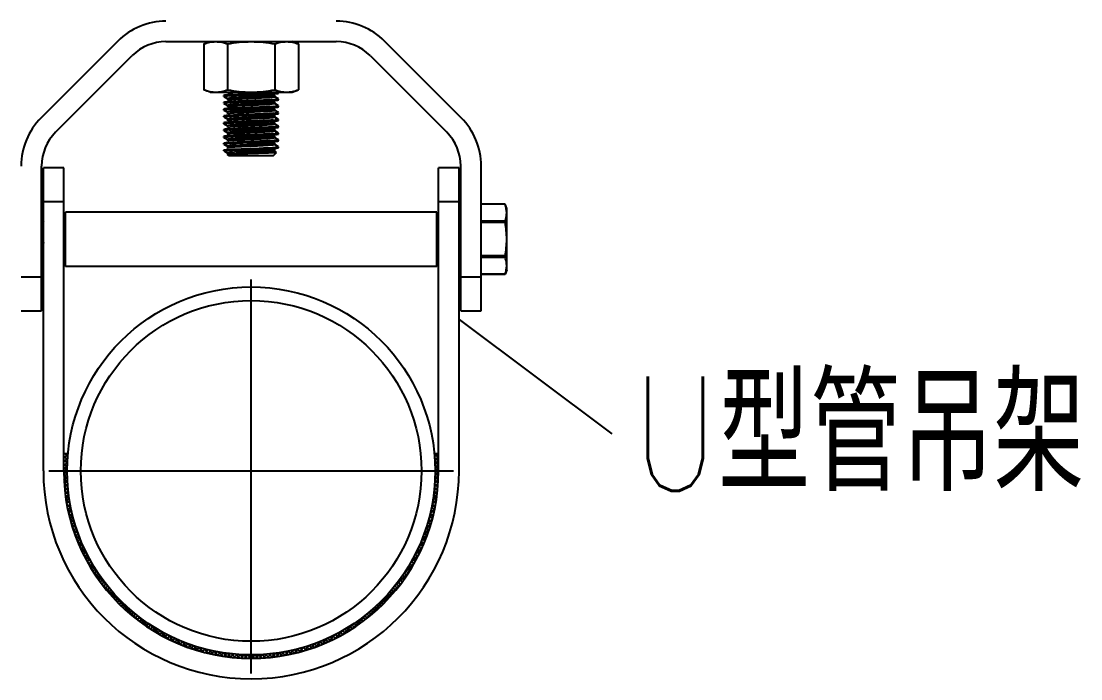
# Model space of a CAD drawing. Extents: x 27938 to 650306, y -92720 to 1524912.
# Drawn here: x 300005 to 303708, y 802949 to 805247 of the extents above; entities that cross this region are included whole.
import ezdxf

# ---------------------------------------------------------------- set-up
doc = ezdxf.new("R2010")
doc.units = 0
doc.header["$LTSCALE"] = 1000
doc.header["$MEASUREMENT"] = 0
doc.linetypes.add('CENTER', pattern=[50.8, 31.75, -6.35, 6.35, -6.35])
doc.layers.add('W_DIM', color=4, linetype='Continuous')
doc.styles.get("Standard").update_dxf_attribs({"font": 'gbenor.shx', "bigfont": 'gbcbig.shx'})
doc.styles.add('wwp100', font='txt.shx', dxfattribs={"width": 0.7, "height": 400, "bigfont": 'hztxt.shx'})
doc.dimstyles.get("Standard").update_dxf_attribs({"dimtxt": 0.18, "dimasz": 0.18, "dimexe": 0.18, "dimexo": 0.0625, "dimgap": 0.09, "dimtad": 0, "dimtih": 1, "dimtoh": 1, "dimdec": 4, "dimzin": 0, "dimdsep": 46, "dimtxsty": 'Standard', "dimcen": 0.09, "dimadec": 0, "dimazin": 0, "dimtfac": 1, "dimtdec": 4, "dimtofl": 0, "dimtmove": 0, "dimatfit": 3, "dimfxl": 1, "dimtolj": 1, "dimtzin": 0, "dimarcsym": 0})

msp = doc.modelspace()

# ---------------------------------------------------------------- hatches: boundary and pattern name
h = msp.add_hatch()
h.set_pattern_fill('ANSI37', color=256, scale=2.904, style=0)
h.set_pattern_definition([(45, (440408.433, 1068995.09), (-6.51966594, 6.51966594), []), (135, (440408.433, 1068995.09), (-6.51966594, -6.51966594), [])])
h.paths.add_polyline_path([(301463.6, 803734.5), (301449, 803734.5, -0.023186), (301451.7, 803675, -1), (300165.8, 803675, -0.023186), (300168.6, 803734.5), (300153.9, 803734.5), (300153.9, 803675, 1), (301463.6, 803675)])

# ---------------------------------------------------------------- linework, layer by layer
at = {"linetype": 'Continuous'}
for p, q in [((300342.7, 805176.9), (300074.8, 804909)), ((300511.1, 805175.2), (301106.4, 805175.2)), ((300643.8, 805167.2), (300665.9, 805175.2)), ((300643.8, 805167.2), (300643.8, 805007)), ((300726.3, 805167.2), (300726.3, 805007)), ((300891.3, 805167.2), (300891.3, 805007)), ((300973.8, 805167.2), (300951.7, 805175.2)), ((300973.8, 805167.2), (300973.8, 805007)), ((301542.7, 804909), (301274.8, 805176.9)), ((300125.4, 804858.5), (300393.2, 805126.4)), ((301224.3, 805126.4), (301492.2, 804858.5)), ((300665.9, 804999), (300643.8, 805007)), ((300665.9, 804999), (300951.7, 804999)), ((300726.4, 804999.9), (300726.4, 804994)), ((300903.8, 804995.2), (300904, 804995.5)), ((300904, 804995.5), (300904, 804998.5)), ((300904, 804995.5), (300904, 804998.5)), ((300951.7, 804999), (300973.8, 805007)), ((300713.7, 804986.8), (300713.5, 804986.6)), ((300713.5, 804983.6), (300713.5, 804986.6)), ((300713.5, 804983.6), (300713.5, 804986.6)), ((300713.7, 804963), (300713.5, 804962.7)), ((300713.5, 804959.8), (300713.5, 804962.7)), ((300713.5, 804959.8), (300713.5, 804962.7)), ((300713.7, 804983.3), (300726.7, 804975.8)), ((300713.7, 804959.5), (300726.7, 804952)), ((300726.4, 804976.1), (300726.4, 804970.2)), ((300889.7, 804957.6), (300889.1, 804957.4)), ((300903.8, 804974.9), (300890.9, 804982.4)), ((300903.8, 804951.1), (300890.9, 804958.6)), ((300891.1, 804982.1), (300891.1, 804988)), ((300891.1, 804958.3), (300891.1, 804964.2)), ((300903.8, 804971.4), (300904, 804971.7)), ((300904, 804971.7), (300904, 804974.6)), ((300904, 804971.7), (300904, 804974.6)), ((300713.7, 804939.2), (300713.5, 804938.9)), ((300713.5, 804936), (300713.5, 804938.9)), ((300713.5, 804936), (300713.5, 804938.9)), ((300713.7, 804935.7), (300726.7, 804928.2)), ((300726.4, 804952.3), (300726.4, 804946.4)), ((300726.4, 804928.5), (300726.4, 804922.6)), ((300890, 804933.8), (300889.1, 804933.6)), ((300903.8, 804927.3), (300890.9, 804934.8)), ((300891.1, 804934.5), (300891.1, 804940.4)), ((300903.8, 804947.6), (300904, 804947.9)), ((300903.8, 804923.8), (300904, 804924)), ((300904, 804947.9), (300904, 804950.8)), ((300904, 804947.9), (300904, 804950.8)), ((300904, 804924), (300904, 804927)), ((300904, 804924), (300904, 804927)), ((300713.7, 804915.4), (300713.5, 804915.1)), ((300713.5, 804912.1), (300713.5, 804915.1)), ((300713.5, 804912.1), (300713.5, 804915.1)), ((300713.7, 804891.6), (300713.5, 804891.3)), ((300713.5, 804888.3), (300713.5, 804891.3)), ((300713.5, 804888.3), (300713.5, 804891.3)), ((300713.7, 804911.9), (300726.7, 804904.4)), ((300713.7, 804888.1), (300726.7, 804880.6)), ((300726.4, 804904.7), (300726.4, 804898.7)), ((300903.8, 804903.5), (300890.9, 804911)), ((300903.8, 804879.7), (300890.9, 804887.1)), ((300891.1, 804910.6), (300891.1, 804916.6)), ((300891.1, 804886.8), (300891.1, 804892.8)), ((300903.8, 804900), (300904, 804900.2)), ((300904, 804900.2), (300904, 804903.2)), ((300904, 804900.2), (300904, 804903.2)), ((300713.7, 804867.7), (300713.5, 804867.5)), ((300713.5, 804864.5), (300713.5, 804867.5)), ((300713.5, 804864.5), (300713.5, 804867.5)), ((300713.7, 804864.3), (300726.7, 804856.8)), ((300726.4, 804880.9), (300726.4, 804874.9)), ((300726.4, 804857.1), (300726.4, 804851.1)), ((300903.8, 804855.8), (300890.9, 804863.3)), ((300891.1, 804863), (300891.1, 804869)), ((300903.8, 804876.2), (300904, 804876.4)), ((300903.8, 804852.3), (300904, 804852.6)), ((300904, 804876.4), (300904, 804879.4)), ((300904, 804876.4), (300904, 804879.4)), ((300904, 804852.6), (300904, 804855.6)), ((300904, 804852.6), (300904, 804855.6)), ((300713.7, 804843.9), (300713.5, 804843.7)), ((300713.5, 804840.7), (300713.5, 804843.7)), ((300713.5, 804840.7), (300713.5, 804843.7)), ((300713.7, 804820.1), (300713.5, 804819.9)), ((300713.5, 804816.9), (300713.5, 804819.9)), ((300713.5, 804816.9), (300713.5, 804819.9)), ((300713.7, 804840.4), (300726.7, 804833)), ((300713.7, 804816.6), (300726.7, 804809.1)), ((300726.4, 804833.3), (300726.4, 804827.3)), ((300726.4, 804809.4), (300726.4, 804803.5)), ((300903.8, 804832), (300890.9, 804839.5)), ((300903.8, 804808.2), (300890.9, 804815.7)), ((300891.1, 804839.2), (300891.1, 804845.2)), ((300891.1, 804815.4), (300891.1, 804821.4)), ((300903.8, 804828.5), (300904, 804828.8)), ((300904, 804828.8), (300904, 804831.8)), ((300904, 804828.8), (300904, 804831.8)), ((300713.5, 804796.1), (300713.6, 804796.2)), ((300713.5, 804794), (300713.5, 804796.1)), ((300713.5, 804794), (300716.2, 804794)), ((300713.6, 804796.2), (300713.7, 804796.3)), ((300715.6, 804791.9), (300716.5, 804791.2)), ((300716.5, 804791.2), (300726.7, 804785.3)), ((300726.4, 804785.6), (300726.4, 804781.1)), ((300732, 804781.1), (300726.4, 804781.1)), ((300731.4, 804776.1), (300726.4, 804781.1)), ((300886.2, 804776.1), (300731.4, 804776.1)), ((300886.2, 804776.1), (300897.8, 804787.7)), ((300890.9, 804797.2), (300892, 804797.9)), ((300897.7, 804787.9), (300890.9, 804791.9)), ((300891.1, 804791.6), (300891.1, 804797.5)), ((300903.8, 804804.7), (300904, 804805)), ((300903.9, 804807.7), (300903.9, 804807.8)), ((300904, 804805), (300904, 804808)), ((300904, 804805), (300904, 804808)), ((300076.5, 804234.6), (300076.5, 804740.6)), ((300153.9, 804734.7), (300082.5, 804734.7)), ((300082.5, 803675), (300082.5, 804734.7)), ((300153.9, 803675), (300153.9, 804734.7)), ((301535.1, 804734.7), (301463.6, 804734.7)), ((301463.6, 803675), (301463.6, 804734.7)), ((301535.1, 803675), (301535.1, 804734.7)), ((301541, 804234.6), (301541, 804740.6)), ((301612.5, 804234.6), (301612.5, 804740.6)), ((300153.9, 804615.6), (300082.5, 804615.6)), ((301535.1, 804615.6), (301463.6, 804615.6)), ((301696.1, 804607.5), (301612.5, 804607.5)), ((301696.3, 804606.7), (301612.5, 804606.7)), ((301696.1, 804607.5), (301696.3, 804606.7)), ((301701.8, 804591.8), (301696.3, 804606.7)), ((301701.8, 804377.5), (301701.8, 804591.8)), ((300153.9, 804556.1), (300159.9, 804556.1)), ((300153.9, 804556.1), (300159.9, 804556.1)), ((301457.7, 804579.3), (300159.9, 804579.3)), ((300159.9, 804390), (300159.9, 804579.3)), ((301457.7, 804390), (301457.7, 804579.3)), ((301457.7, 804556.1), (301463.6, 804556.1)), ((301457.7, 804556.1), (301463.6, 804556.1)), ((301535.1, 804556.1), (301541, 804556.1)), ((301535.1, 804556.1), (301541, 804556.1)), ((300076.9, 804544.5), (300076.5, 804545.1)), ((300081.7, 804544.8), (300076.5, 804544.8)), ((300082.5, 804546.4), (300081.6, 804544.8)), ((301696.3, 804548.2), (301612.5, 804548.2)), ((301696.3, 804543.1), (301612.5, 804543.1)), ((300076.5, 804415.2), (300077.6, 804413.4)), ((300077.6, 804413.4), (300077.8, 804413.2)), ((300077.8, 804413.2), (300080.4, 804413.2)), ((300077.8, 804413.2), (300080.4, 804413.2)), ((300080.7, 804413.4), (300080.4, 804413.2)), ((300080.7, 804413.4), (300082.5, 804416.5)), ((300153.9, 804418.3), (300154.8, 804418.3)), ((300154.5, 804418.5), (300154.6, 804418.3)), ((300154.6, 804418.3), (300157.5, 804413.3)), ((300157.5, 804413.3), (300157.6, 804413.2)), ((300157.6, 804413.2), (300159.9, 804413.2)), ((300157.6, 804413.2), (300159.9, 804413.2)), ((301457.7, 804413.2), (301463.6, 804413.2)), ((301457.7, 804413.2), (301463.6, 804413.2)), ((301535.1, 804413.2), (301541, 804413.2)), ((301535.1, 804413.2), (301541, 804413.2)), ((301696.3, 804426.2), (301612.5, 804426.2)), ((301696.3, 804421.1), (301612.5, 804421.1)), ((301457.7, 804390), (300159.9, 804390)), ((301701.8, 804377.5), (301696.3, 804362.6)), ((300005.1, 804353.7), (300076.5, 804353.7)), ((301541, 804353.7), (301612.5, 804353.7)), ((301696.3, 804362.6), (301612.5, 804362.6)), ((301696.1, 804361.8), (301612.5, 804361.8)), ((301696.3, 804362.6), (301696.1, 804361.8)), ((300005.1, 804234.6), (300076.5, 804234.6)), ((301541, 804234.6), (301612.5, 804234.6)), ((300170.1, 803734.5), (300153.9, 803734.5)), ((301463.6, 803734.5), (301447.5, 803734.5))]:
    msp.add_line(p, q, dxfattribs=at)
at = {"color": 0, "linetype": 'CENTER'}
for p, q in [((300808.8, 802967.8), (300808.8, 804344.5)), ((300101.5, 803675), (301516, 803675))]:
    msp.add_line(p, q, dxfattribs=at)
at = {"linetype": 'Continuous'}
for radius in [642.9, 595.3]:
    msp.add_circle((300808.8, 803675), radius, dxfattribs=at)
for centre, radius, start, end in [((300511.1, 805008.5), 238.1, 90, 135), ((301106.4, 805008.5), 238.1, 45, 90), ((300511.1, 805008.5), 166.7, 90, 135), ((301106.4, 805008.5), 166.7, 45, 90), ((300858.6, 805405.1), 409.9, 273.83, 274.8033), ((300759.2, 804573.1), 413.8, 93.801, 94.806), ((300759.6, 804544.6), 418.5, 93.7705, 94.8059), ((300858.6, 805381.5), 410.1, 273.8287, 274.8033), ((300885.1, 805000.5), 19.7, 281.4638, 282.555), ((300758.7, 804532), 407.3, 93.848, 94.803), ((300858.7, 805357.2), 409.6, 273.8318, 274.8033), ((300858.9, 805330.7), 406.9, 273.8501, 274.8032), ((300243.2, 804740.6), 238.1, 135, 180), ((300758.8, 804506.9), 408.5, 93.8383, 94.8045), ((300758.9, 804481.2), 410.4, 93.8243, 94.8054), ((300858.7, 805308.9), 409, 273.8361, 274.8034), ((301374.3, 804740.6), 238.1, 0, 45), ((300243.2, 804740.6), 166.7, 135, 180), ((300759.2, 804454.1), 413.7, 93.8019, 94.806), ((300858.7, 805286), 409.9, 273.8301, 274.8033), ((300858.6, 805262.4), 410.1, 273.8286, 274.8033), ((301374.3, 804740.6), 166.7, 0, 45), ((300758.7, 804412.9), 407.3, 93.8481, 94.803), ((300749, 804511.6), 287.3, 94.5029, 95.1286), ((300755, 804433.9), 362.3, 94.4288, 94.5479), ((300874.6, 804876), 86.5, 277.0601, 277.7461), ((300879.9, 804944.8), 158.4, 274.1459, 274.589), ((300808.8, 803675), 726.3, 180, 0), ((300808.8, 803675), 654.9, 180, 0)]:
    msp.add_arc(centre, radius, start, end, dxfattribs=at)
for points, knots in [([(300643.8, 805167.2), (300650.5, 805169.6), (300664, 805173.7), (300678.1, 805175.2), (300685, 805175.2)], [0, 0, 0, 0, 0.506411, 1, 1, 1, 1]), ([(300685, 805175.2), (300692, 805175.2), (300706.1, 805173.7), (300719.6, 805169.6), (300726.3, 805167.2)], [0, 0, 0, 0, 0.493589, 1, 1, 1, 1]), ([(300726.3, 805167.2), (300739.9, 805169.6), (300767.3, 805173.7), (300794.9, 805175.2), (300808.8, 805175.2)], [0, 0, 0, 0, 0.500036, 1, 1, 1, 1]), ([(300808.8, 805175.2), (300822.6, 805175.2), (300850.3, 805173.7), (300877.7, 805169.6), (300891.3, 805167.2)], [0, 0, 0, 0, 0.499964, 1, 1, 1, 1]), ([(300891.3, 805167.2), (300898, 805169.6), (300911.5, 805173.7), (300925.6, 805175.2), (300932.5, 805175.2)], [0, 0, 0, 0, 0.506411, 1, 1, 1, 1]), ([(300932.5, 805175.2), (300939.5, 805175.2), (300953.5, 805173.7), (300967.1, 805169.6), (300973.8, 805167.2)], [0, 0, 0, 0, 0.493589, 1, 1, 1, 1]), ([(300643.8, 805007), (300650.5, 805004.6), (300664, 805000.5), (300678.1, 804999), (300685, 804999)], [0, 0, 0, 0, 0.506411, 1, 1, 1, 1]), ([(300685, 804999), (300692, 804999), (300706.1, 805000.5), (300719.6, 805004.6), (300726.3, 805007)], [0, 0, 0, 0, 0.493589, 1, 1, 1, 1]), ([(300726.3, 805007), (300739.9, 805004.6), (300767.3, 805000.5), (300794.9, 804999), (300808.8, 804999)], [0, 0, 0, 0, 0.500036, 1, 1, 1, 1]), ([(300735.7, 804995.8), (300734.5, 804995.7), (300731.5, 804995.3), (300728.3, 804995.2), (300726.7, 804994.3)], [0, 0, 0, 0, 0.376069, 1, 1, 1, 1]), ([(300886, 804996.1), (300874.8, 804995.3), (300823.3, 804992.8), (300771.7, 804991.7), (300731.6, 804988.9)], [0, 0, 0, 0, 0.219163, 1, 1, 1, 1]), ([(300788.3, 804999), (300782.9, 804998.7), (300765.4, 804997.9), (300747.8, 804997), (300735.7, 804995.8)], [0, 0, 0, 0, 0.307606, 1, 1, 1, 1]), ([(300808.8, 804999), (300822.6, 804999), (300850.3, 805000.5), (300877.7, 805004.6), (300891.3, 805007)], [0, 0, 0, 0, 0.499964, 1, 1, 1, 1]), ([(300886, 804993.1), (300890.1, 804993.4), (300895.9, 804994.2), (300902.2, 804994.3), (300903.8, 804995.2)], [0, 0, 0, 0, 0.69032, 1, 1, 1, 1]), ([(300891.3, 805007), (300898, 805004.6), (300911.5, 805000.5), (300925.6, 804999), (300932.5, 804999)], [0, 0, 0, 0, 0.506411, 1, 1, 1, 1]), ([(300904, 804998.5), (300904, 804998), (300901.7, 804997.7), (300900.6, 804997.4), (300899.4, 804997.3)], [0, 0, 0, 0, 0.271498, 1, 1, 1, 1]), ([(300932.5, 804999), (300939.5, 804999), (300953.5, 805000.5), (300967.1, 805004.6), (300973.8, 805007)], [0, 0, 0, 0, 0.493589, 1, 1, 1, 1]), ([(300713.5, 804983.6), (300713.5, 804984), (300715.8, 804984.3), (300717, 804984.6), (300718.1, 804984.8)], [0, 0, 0, 0, 0.271489, 1, 1, 1, 1]), ([(300713.5, 804959.8), (300713.5, 804960.2), (300715.8, 804960.5), (300717, 804960.8), (300718.2, 804961)], [0, 0, 0, 0, 0.271295, 1, 1, 1, 1]), ([(300731.6, 804988.9), (300727.5, 804988.6), (300721.7, 804987.8), (300715.4, 804987.7), (300713.8, 804986.8)], [0, 0, 0, 0, 0.690397, 1, 1, 1, 1]), ([(300731.8, 804965.1), (300727.6, 804964.8), (300721.8, 804964), (300715.4, 804963.9), (300713.8, 804963)], [0, 0, 0, 0, 0.690611, 1, 1, 1, 1]), ([(300728.4, 804977), (300727.9, 804976.9), (300727.3, 804976.7), (300726.4, 804976.4), (300726.4, 804976.1)], [0, 0, 0, 0, 0.704879, 1, 1, 1, 1]), ([(300727.3, 804970.8), (300727.2, 804970.7), (300727, 804970.6), (300726.8, 804970.5), (300726.7, 804970.5)], [0, 0, 0, 0, 0.566217, 1, 1, 1, 1]), ([(300889, 804981.2), (300879.1, 804979.2), (300851, 804978.6), (300814.1, 804976.3), (300779.1, 804974.7), (300756, 804973.6), (300739.2, 804972.2), (300730.2, 804971.6), (300727.3, 804970.8)], [0, 0, 0, 0, 0.187457, 0.515971, 0.686936, 0.835422, 0.943971, 1, 1, 1, 1]), ([(300889.1, 804957.4), (300879.3, 804955.4), (300851.6, 804954.8), (300806.9, 804952), (300766.1, 804950.6), (300739.9, 804948.5), (300730.7, 804947.8), (300727.6, 804947)], [0, 0, 0, 0, 0.184913, 0.510935, 0.830756, 0.941119, 1, 1, 1, 1]), ([(300889.4, 804987.3), (300880.1, 804985.2), (300843.9, 804984.4), (300796.7, 804981.7), (300752.6, 804979.1), (300734.6, 804978.3), (300728.4, 804977)], [0, 0, 0, 0, 0.177393, 0.66769, 0.881926, 1, 1, 1, 1]), ([(300889.7, 804963.5), (300880.6, 804961.3), (300853.8, 804961), (300810, 804958.3), (300765.6, 804955.8), (300738.1, 804955.2), (300728.4, 804953.2)], [0, 0, 0, 0, 0.173043, 0.493074, 0.817013, 1, 1, 1, 1]), ([(300731.8, 804986), (300743.1, 804986.7), (300794.5, 804989.2), (300846, 804990.4), (300886, 804993.1)], [0, 0, 0, 0, 0.219847, 1, 1, 1, 1]), ([(300886, 804972.3), (300874.8, 804971.5), (300823.4, 804969), (300771.9, 804967.8), (300731.8, 804965.1)], [0, 0, 0, 0, 0.218984, 1, 1, 1, 1]), ([(300732.1, 804962.2), (300743.4, 804962.9), (300794.7, 804965.4), (300846.1, 804966.6), (300886, 804969.3)], [0, 0, 0, 0, 0.220532, 1, 1, 1, 1]), ([(300886, 804969.3), (300890.2, 804969.6), (300895.9, 804970.4), (300902.2, 804970.5), (300903.8, 804971.4)], [0, 0, 0, 0, 0.690291, 1, 1, 1, 1]), ([(300890.9, 804987.7), (300890.7, 804987.6), (300890.2, 804987.5), (300889.7, 804987.3), (300889.4, 804987.3)], [0, 0, 0, 0, 0.399724, 1, 1, 1, 1]), ([(300891.1, 804982.1), (300891.1, 804981.9), (300890.4, 804981.5), (300889.8, 804981.4), (300889.4, 804981.3)], [0, 0, 0, 0, 0.300214, 1, 1, 1, 1]), ([(300890.9, 804963.9), (300890.7, 804963.8), (300890.3, 804963.7), (300889.9, 804963.6), (300889.7, 804963.5)], [0, 0, 0, 0, 0.410179, 1, 1, 1, 1]), ([(300891.1, 804958.3), (300891.1, 804958.1), (300890.5, 804957.8), (300890.1, 804957.7), (300889.7, 804957.6)], [0, 0, 0, 0, 0.308051, 1, 1, 1, 1]), ([(300904, 804974.6), (300904, 804974.2), (300901.7, 804973.9), (300900.6, 804973.6), (300899.4, 804973.5)], [0, 0, 0, 0, 0.271487, 1, 1, 1, 1]), ([(300713.5, 804936), (300713.5, 804936.4), (300715.8, 804936.7), (300716.9, 804937), (300718.1, 804937.1)], [0, 0, 0, 0, 0.271606, 1, 1, 1, 1]), ([(300732.1, 804941.3), (300727.8, 804941), (300721.9, 804940.2), (300715.4, 804940.1), (300713.8, 804939.2)], [0, 0, 0, 0, 0.690892, 1, 1, 1, 1]), ([(300728.4, 804953.2), (300727.9, 804953.1), (300727.3, 804952.9), (300726.4, 804952.5), (300726.4, 804952.3)], [0, 0, 0, 0, 0.705077, 1, 1, 1, 1]), ([(300728.5, 804929.4), (300728, 804929.3), (300727.3, 804929.1), (300726.4, 804928.7), (300726.4, 804928.5)], [0, 0, 0, 0, 0.70574, 1, 1, 1, 1]), ([(300727.6, 804947), (300727.4, 804947), (300727.1, 804946.9), (300726.8, 804946.7), (300726.7, 804946.7)], [0, 0, 0, 0, 0.579663, 1, 1, 1, 1]), ([(300727.9, 804923.3), (300727.7, 804923.2), (300727.2, 804923.1), (300726.8, 804922.9), (300726.7, 804922.9)], [0, 0, 0, 0, 0.591406, 1, 1, 1, 1]), ([(300889.1, 804933.6), (300879.5, 804931.6), (300852, 804931), (300807.7, 804928.5), (300763.9, 804925.8), (300737, 804925.5), (300727.9, 804923.3)], [0, 0, 0, 0, 0.182676, 0.506256, 0.826306, 1, 1, 1, 1]), ([(300890, 804939.8), (300886.9, 804938.9), (300877.8, 804938.3), (300851.6, 804936.2), (300810.7, 804934.8), (300766.1, 804932), (300738.3, 804931.4), (300728.5, 804929.4)], [0, 0, 0, 0, 0.058467, 0.168569, 0.488344, 0.81473, 1, 1, 1, 1]), ([(300731.4, 804938.3), (300742.7, 804939.1), (300794.3, 804941.6), (300845.9, 804942.8), (300886.2, 804945.5)], [0, 0, 0, 0, 0.219027, 1, 1, 1, 1]), ([(300886.2, 804924.7), (300874.9, 804923.9), (300823.3, 804921.4), (300771.6, 804920.2), (300731.4, 804917.5)], [0, 0, 0, 0, 0.218951, 1, 1, 1, 1]), ([(300731.4, 804914.5), (300742.7, 804915.3), (300794.3, 804917.8), (300845.9, 804918.9), (300886.1, 804921.7)], [0, 0, 0, 0, 0.219111, 1, 1, 1, 1]), ([(300886, 804948.5), (300874.8, 804947.7), (300823.5, 804945.2), (300772.1, 804944), (300732.1, 804941.3)], [0, 0, 0, 0, 0.218636, 1, 1, 1, 1]), ([(300886.1, 804921.7), (300890.2, 804922), (300895.9, 804922.8), (300902.2, 804922.9), (300903.8, 804923.8)], [0, 0, 0, 0, 0.690251, 1, 1, 1, 1]), ([(300886.2, 804945.5), (300890.3, 804945.8), (300896, 804946.6), (300902.2, 804946.7), (300903.8, 804947.6)], [0, 0, 0, 0, 0.69012, 1, 1, 1, 1]), ([(300890.9, 804940.1), (300890.8, 804940), (300890.5, 804939.9), (300890.2, 804939.8), (300890, 804939.8)], [0, 0, 0, 0, 0.42214, 1, 1, 1, 1]), ([(300891.1, 804934.5), (300891.1, 804934.3), (300890.7, 804934), (300890.3, 804933.9), (300890, 804933.8)], [0, 0, 0, 0, 0.317825, 1, 1, 1, 1]), ([(300904, 804950.8), (300904, 804950.4), (300901.7, 804950.1), (300900.6, 804949.8), (300899.4, 804949.7)], [0, 0, 0, 0, 0.271512, 1, 1, 1, 1]), ([(300904, 804927), (300904, 804926.6), (300901.8, 804926.3), (300900.6, 804926), (300899.5, 804925.8)], [0, 0, 0, 0, 0.271635, 1, 1, 1, 1]), ([(300713.5, 804912.1), (300713.5, 804912.6), (300715.8, 804912.9), (300716.9, 804913.2), (300718.1, 804913.3)], [0, 0, 0, 0, 0.271632, 1, 1, 1, 1]), ([(300713.5, 804888.3), (300713.5, 804888.8), (300715.8, 804889), (300716.9, 804889.4), (300718.1, 804889.5)], [0, 0, 0, 0, 0.271604, 1, 1, 1, 1]), ([(300731.4, 804917.5), (300727.3, 804917.2), (300721.6, 804916.4), (300715.3, 804916.3), (300713.8, 804915.4)], [0, 0, 0, 0, 0.690153, 1, 1, 1, 1]), ([(300731.4, 804893.7), (300727.4, 804893.4), (300721.6, 804892.6), (300715.3, 804892.5), (300713.8, 804891.6)], [0, 0, 0, 0, 0.690253, 1, 1, 1, 1]), ([(300728.6, 804905.6), (300728, 804905.5), (300727.4, 804905.3), (300726.4, 804904.9), (300726.4, 804904.7)], [0, 0, 0, 0, 0.706684, 1, 1, 1, 1]), ([(300728.2, 804899.5), (300727.9, 804899.5), (300727.4, 804899.3), (300726.9, 804899.2), (300726.7, 804899)], [0, 0, 0, 0, 0.601132, 1, 1, 1, 1]), ([(300882, 804885), (300870.3, 804883.9), (300842, 804882.4), (300798.6, 804880.6), (300759.2, 804878), (300735.8, 804877.5), (300728, 804875.7)], [0, 0, 0, 0, 0.229681, 0.549925, 0.842622, 1, 1, 1, 1]), ([(300881.2, 804908.8), (300869.5, 804907.6), (300841.4, 804906.2), (300798.4, 804904.4), (300759.3, 804901.9), (300736.2, 804901.3), (300728.2, 804899.5)], [0, 0, 0, 0, 0.231611, 0.549958, 0.840821, 1, 1, 1, 1]), ([(300881.2, 804914.7), (300869.6, 804913.6), (300841.8, 804912.2), (300799.1, 804910.3), (300760, 804908), (300736.7, 804907.2), (300728.6, 804905.6)], [0, 0, 0, 0, 0.229817, 0.546056, 0.837001, 1, 1, 1, 1]), ([(300882, 804891), (300870.5, 804889.8), (300842.8, 804888.4), (300800, 804886.6), (300760.5, 804884.2), (300737, 804883.4), (300728.7, 804881.8)], [0, 0, 0, 0, 0.226067, 0.541995, 0.83483, 1, 1, 1, 1]), ([(300886.1, 804900.8), (300874.8, 804900.1), (300823.3, 804897.6), (300771.6, 804896.4), (300731.4, 804893.7)], [0, 0, 0, 0, 0.219164, 1, 1, 1, 1]), ([(300731.6, 804890.7), (300742.9, 804891.5), (300794.3, 804893.9), (300845.9, 804895.1), (300886, 804897.9)], [0, 0, 0, 0, 0.21936, 1, 1, 1, 1]), ([(300890.2, 804916), (300889.8, 804915.9), (300886.8, 804915.3), (300883.8, 804915), (300881.2, 804914.7)], [0, 0, 0, 0, 0.153672, 1, 1, 1, 1]), ([(300891.1, 804910.6), (300891.1, 804909.8), (300886, 804909.8), (300883.7, 804909), (300881.2, 804908.8)], [0, 0, 0, 0, 0.264855, 1, 1, 1, 1]), ([(300890.9, 804892.5), (300890.6, 804892.3), (300887.6, 804891.5), (300884.6, 804891.3), (300882, 804891)], [0, 0, 0, 0, 0.123476, 1, 1, 1, 1]), ([(300891.1, 804886.8), (300891.1, 804886), (300886.4, 804886), (300884.3, 804885.3), (300882, 804885)], [0, 0, 0, 0, 0.265469, 1, 1, 1, 1]), ([(300886, 804897.9), (300890.1, 804898.1), (300895.9, 804898.9), (300902.2, 804899.1), (300903.8, 804900)], [0, 0, 0, 0, 0.690307, 1, 1, 1, 1]), ([(300890.9, 804916.3), (300890.8, 804916.3), (300890.6, 804916.2), (300890.4, 804916.1), (300890.2, 804916)], [0, 0, 0, 0, 0.435885, 1, 1, 1, 1]), ([(300904, 804903.2), (300904, 804902.8), (300901.7, 804902.5), (300900.6, 804902.2), (300899.4, 804902)], [0, 0, 0, 0, 0.271547, 1, 1, 1, 1]), ([(300713.5, 804864.5), (300713.5, 804864.9), (300715.8, 804865.2), (300717, 804865.5), (300718.1, 804865.7)], [0, 0, 0, 0, 0.271494, 1, 1, 1, 1]), ([(300731.6, 804869.9), (300727.4, 804869.6), (300721.7, 804868.8), (300715.4, 804868.7), (300713.8, 804867.7)], [0, 0, 0, 0, 0.690391, 1, 1, 1, 1]), ([(300731.8, 804846.1), (300727.6, 804845.8), (300721.8, 804845), (300715.4, 804844.9), (300713.8, 804843.9)], [0, 0, 0, 0, 0.690603, 1, 1, 1, 1]), ([(300728.7, 804881.8), (300728.1, 804881.7), (300727.4, 804881.5), (300726.4, 804881.1), (300726.4, 804880.9)], [0, 0, 0, 0, 0.707858, 1, 1, 1, 1]), ([(300729, 804858), (300728.3, 804857.9), (300727.6, 804857.7), (300726.4, 804857.3), (300726.4, 804857.1)], [0, 0, 0, 0, 0.711971, 1, 1, 1, 1]), ([(300728, 804875.7), (300727.7, 804875.6), (300727.3, 804875.5), (300726.8, 804875.3), (300726.7, 804875.2)], [0, 0, 0, 0, 0.593362, 1, 1, 1, 1]), ([(300727.8, 804851.8), (300727.6, 804851.8), (300727.2, 804851.6), (300726.8, 804851.5), (300726.7, 804851.4)], [0, 0, 0, 0, 0.586259, 1, 1, 1, 1]), ([(300882.8, 804861.3), (300871, 804860.1), (300842.6, 804858.6), (300798.9, 804856.8), (300759.2, 804854.1), (300735.6, 804853.8), (300727.8, 804851.8)], [0, 0, 0, 0, 0.227469, 0.549388, 0.843981, 1, 1, 1, 1]), ([(300728.8, 804842.9), (300740.3, 804843.7), (300793.7, 804846.3), (300847.1, 804847.4), (300888.9, 804850.4)], [0, 0, 0, 0, 0.215734, 1, 1, 1, 1]), ([(300882.8, 804867.3), (300871.5, 804866.1), (300844, 804864.7), (300801.4, 804862.8), (300761.5, 804860.5), (300737.6, 804859.6), (300729, 804858)], [0, 0, 0, 0, 0.221233, 0.535572, 0.830345, 1, 1, 1, 1]), ([(300886, 804877), (300874.8, 804876.3), (300823.3, 804873.8), (300771.7, 804872.6), (300731.6, 804869.9)], [0, 0, 0, 0, 0.219166, 1, 1, 1, 1]), ([(300731.8, 804866.9), (300743.1, 804867.7), (300794.5, 804870.1), (300846, 804871.3), (300886, 804874.1)], [0, 0, 0, 0, 0.219828, 1, 1, 1, 1]), ([(300886, 804853.2), (300874.8, 804852.4), (300823.4, 804850), (300771.9, 804848.8), (300731.8, 804846.1)], [0, 0, 0, 0, 0.218993, 1, 1, 1, 1]), ([(300890.9, 804868.7), (300890.6, 804868.5), (300887.9, 804867.7), (300885.1, 804867.5), (300882.8, 804867.3)], [0, 0, 0, 0, 0.125687, 1, 1, 1, 1]), ([(300891.1, 804863), (300891.1, 804862.3), (300886.8, 804862.1), (300884.8, 804861.5), (300882.8, 804861.3)], [0, 0, 0, 0, 0.266222, 1, 1, 1, 1]), ([(300886, 804874.1), (300890.1, 804874.3), (300895.9, 804875.1), (300902.2, 804875.2), (300903.8, 804876.2)], [0, 0, 0, 0, 0.69032, 1, 1, 1, 1]), ([(300888.9, 804850.4), (300890.1, 804850.5), (300893.8, 804850.8), (300897.6, 804851.2), (300900.2, 804851.5)], [0, 0, 0, 0, 0.307513, 1, 1, 1, 1]), ([(300904, 804879.4), (300904, 804879), (300901.7, 804878.7), (300900.6, 804878.4), (300899.4, 804878.2)], [0, 0, 0, 0, 0.271499, 1, 1, 1, 1]), ([(300904, 804855.6), (300904, 804855.1), (300901.7, 804854.9), (300900.6, 804854.5), (300899.4, 804854.4)], [0, 0, 0, 0, 0.271487, 1, 1, 1, 1]), ([(300900.2, 804851.5), (300901, 804851.6), (300902.2, 804851.8), (300903.4, 804852.1), (300903.8, 804852.3)], [0, 0, 0, 0, 0.642962, 1, 1, 1, 1]), ([(300713.5, 804840.7), (300713.5, 804841.1), (300715.4, 804841.4), (300716.5, 804841.7), (300717.4, 804841.8)], [0, 0, 0, 0, 0.27423, 1, 1, 1, 1]), ([(300713.5, 804816.9), (300713.5, 804817.3), (300715.8, 804817.6), (300716.9, 804817.9), (300718.1, 804818.1)], [0, 0, 0, 0, 0.271605, 1, 1, 1, 1]), ([(300717.4, 804821), (300716.6, 804820.8), (300715.4, 804820.6), (300714.1, 804820.3), (300713.8, 804820.1)], [0, 0, 0, 0, 0.643685, 1, 1, 1, 1]), ([(300717.4, 804841.8), (300718.2, 804841.9), (300721.9, 804842.4), (300725.7, 804842.7), (300728.8, 804842.9)], [0, 0, 0, 0, 0.191512, 1, 1, 1, 1]), ([(300728.8, 804822), (300727.7, 804822), (300723.9, 804821.7), (300720.1, 804821.3), (300717.4, 804821)], [0, 0, 0, 0, 0.307291, 1, 1, 1, 1]), ([(300730.8, 804834.5), (300730.2, 804834.4), (300728.9, 804834.1), (300726.4, 804834.1), (300726.4, 804833.3)], [0, 0, 0, 0, 0.422, 1, 1, 1, 1]), ([(300728.7, 804810.3), (300728.1, 804810.2), (300727.5, 804810.1), (300726.4, 804809.7), (300726.4, 804809.4)], [0, 0, 0, 0, 0.709393, 1, 1, 1, 1]), ([(300727.5, 804827.9), (300727.4, 804827.9), (300727.1, 804827.8), (300726.8, 804827.7), (300726.7, 804827.6)], [0, 0, 0, 0, 0.574954, 1, 1, 1, 1]), ([(300885.1, 804813.9), (300873.7, 804812.5), (300844.9, 804811.2), (300800.4, 804809), (300761.9, 804807.5), (300738.1, 804805.5), (300730, 804804.9), (300727.3, 804804.1)], [0, 0, 0, 0, 0.21834, 0.545094, 0.846653, 0.94757, 1, 1, 1, 1]), ([(300883.7, 804837.6), (300872.1, 804836.3), (300843.5, 804834.9), (300799.3, 804833.1), (300759.2, 804830.2), (300735.3, 804830.1), (300727.5, 804827.9)], [0, 0, 0, 0, 0.224291, 0.54869, 0.846043, 1, 1, 1, 1]), ([(300887.2, 804820.2), (300876.9, 804818.6), (300849.6, 804817.5), (300806.1, 804815.3), (300763.7, 804812.9), (300737.9, 804812.1), (300728.7, 804810.3)], [0, 0, 0, 0, 0.196785, 0.514107, 0.823563, 1, 1, 1, 1]), ([(300888.9, 804829.6), (300877.5, 804828.8), (300824.1, 804826.2), (300770.7, 804825.1), (300728.8, 804822)], [0, 0, 0, 0, 0.214986, 1, 1, 1, 1]), ([(300884.4, 804843.6), (300873.9, 804842.4), (300847.6, 804841.1), (300806, 804839.1), (300765.3, 804837), (300740.3, 804835.9), (300730.8, 804834.5)], [0, 0, 0, 0, 0.206521, 0.513188, 0.812618, 1, 1, 1, 1]), ([(300731.4, 804819.2), (300742.7, 804820), (300794.3, 804822.5), (300846, 804823.7), (300886.2, 804826.4)], [0, 0, 0, 0, 0.219029, 1, 1, 1, 1]), ([(300891.1, 804839.2), (300891.1, 804838.5), (300887.4, 804838.3), (300885.6, 804837.8), (300883.7, 804837.6)], [0, 0, 0, 0, 0.267546, 1, 1, 1, 1]), ([(300890.9, 804844.9), (300890.6, 804844.7), (300888.5, 804844.1), (300886.3, 804843.8), (300884.4, 804843.6)], [0, 0, 0, 0, 0.13181, 1, 1, 1, 1]), ([(300891.1, 804815.4), (300891.1, 804814.8), (300888.1, 804814.5), (300886.6, 804814.1), (300885.1, 804813.9)], [0, 0, 0, 0, 0.270152, 1, 1, 1, 1]), ([(300886.2, 804826.4), (300890.3, 804826.7), (300896, 804827.5), (300902.2, 804827.6), (300903.8, 804828.5)], [0, 0, 0, 0, 0.690116, 1, 1, 1, 1]), ([(300890.9, 804821.1), (300890.5, 804820.8), (300889.2, 804820.5), (300888, 804820.3), (300887.2, 804820.2)], [0, 0, 0, 0, 0.362158, 1, 1, 1, 1]), ([(300900.2, 804830.7), (300899.5, 804830.6), (300895.7, 804830.1), (300892, 804829.8), (300888.9, 804829.6)], [0, 0, 0, 0, 0.191312, 1, 1, 1, 1]), ([(300904, 804831.8), (300904, 804831.4), (300902.1, 804831.1), (300901.1, 804830.8), (300900.2, 804830.7)], [0, 0, 0, 0, 0.274546, 1, 1, 1, 1]), ([(300713.7, 804796.3), (300713.8, 804796.3), (300714, 804796.4), (300714.1, 804796.5), (300714.2, 804796.5)], [0, 0, 0, 0, 0.441108, 1, 1, 1, 1]), ([(300714.2, 804796.5), (300714.7, 804796.7), (300717.7, 804797.3), (300720.7, 804797.5), (300723.3, 804797.8)], [0, 0, 0, 0, 0.146186, 1, 1, 1, 1]), ([(300715.5, 804793.4), (300715.3, 804793.1), (300715.1, 804792.6), (300715.4, 804792.1), (300715.6, 804791.9)], [0, 0, 0, 0, 0.476657, 1, 1, 1, 1]), ([(300716.2, 804794), (300716, 804793.9), (300715.8, 804793.7), (300715.6, 804793.5), (300715.5, 804793.4)], [0, 0, 0, 0, 0.544923, 1, 1, 1, 1]), ([(300716.2, 804794), (300716.8, 804794.1), (300720.1, 804794.6), (300723.5, 804794.8), (300726.3, 804795.1)], [0, 0, 0, 0, 0.182451, 1, 1, 1, 1]), ([(300726.4, 804798), (300737, 804798.9), (300789.4, 804801.5), (300841.7, 804802.8), (300883.4, 804805.4)], [0, 0, 0, 0, 0.203352, 1, 1, 1, 1]), ([(300728.5, 804786.5), (300727.9, 804786.4), (300727.3, 804786.2), (300726.4, 804785.9), (300726.4, 804785.6)], [0, 0, 0, 0, 0.70538, 1, 1, 1, 1]), ([(300727.3, 804804.1), (300727.2, 804804), (300727, 804803.9), (300726.8, 804803.8), (300726.7, 804803.8)], [0, 0, 0, 0, 0.564415, 1, 1, 1, 1]), ([(300727.1, 804795.1), (300738.4, 804796), (300792.2, 804798.6), (300846.2, 804799.7), (300888.7, 804802.8)], [0, 0, 0, 0, 0.210468, 1, 1, 1, 1]), ([(300737.2, 804787.6), (300736.3, 804787.5), (300733.4, 804787.2), (300730.4, 804786.9), (300728.5, 804786.5)], [0, 0, 0, 0, 0.319412, 1, 1, 1, 1]), ([(300746.7, 804782.4), (300745.2, 804782.3), (300740.3, 804781.9), (300735.4, 804781.5), (300732, 804781.1)], [0, 0, 0, 0, 0.302777, 1, 1, 1, 1]), ([(300746.1, 804781.9), (300744.6, 804781.9), (300739.9, 804781.6), (300735.2, 804781.4), (300732, 804781.1)], [0, 0, 0, 0, 0.306721, 1, 1, 1, 1]), ([(300878.5, 804795.4), (300868.3, 804794.5), (300821.2, 804791.9), (300774, 804791), (300737.2, 804787.6)], [0, 0, 0, 0, 0.217154, 1, 1, 1, 1]), ([(300876.6, 804786.1), (300866.8, 804785.7), (300823.3, 804784.3), (300779.8, 804783.4), (300746.1, 804781.9)], [0, 0, 0, 0, 0.225289, 1, 1, 1, 1]), ([(300885.3, 804790.1), (300864.5, 804787.6), (300818.1, 804786.4), (300772, 804784.2), (300746.7, 804782.4)], [0, 0, 0, 0, 0.452401, 1, 1, 1, 1]), ([(300891.4, 804786.9), (300890.4, 804786.8), (300885.5, 804786.5), (300880.6, 804786.3), (300876.6, 804786.1)], [0, 0, 0, 0, 0.199346, 1, 1, 1, 1]), ([(300889.2, 804796.7), (300888.6, 804796.6), (300885.1, 804796), (300881.5, 804795.7), (300878.5, 804795.4)], [0, 0, 0, 0, 0.171752, 1, 1, 1, 1]), ([(300883.4, 804805.4), (300884.9, 804805.5), (300890.1, 804805.9), (300895.2, 804806.3), (300898.7, 804806.7)], [0, 0, 0, 0, 0.305882, 1, 1, 1, 1]), ([(300891.1, 804791.6), (300891.1, 804791.1), (300888.8, 804790.8), (300887.5, 804790.4), (300886.3, 804790.3)], [0, 0, 0, 0, 0.273758, 1, 1, 1, 1]), ([(300888.7, 804802.8), (300889.8, 804802.9), (300893.7, 804803.2), (300897.5, 804803.5), (300900.1, 804803.9)], [0, 0, 0, 0, 0.307445, 1, 1, 1, 1]), ([(300890.9, 804797.2), (300890.7, 804797.1), (300890.1, 804796.9), (300889.6, 804796.8), (300889.2, 804796.7)], [0, 0, 0, 0, 0.395428, 1, 1, 1, 1]), ([(300897.8, 804787.7), (300897.7, 804787.6), (300895.8, 804787.2), (300894.2, 804787.1), (300892.6, 804787)], [0, 0, 0, 0, 0.096339, 1, 1, 1, 1]), ([(300898.7, 804806.7), (300899.4, 804806.8), (300901.1, 804807), (300902.9, 804807.1), (300903.9, 804807.7)], [0, 0, 0, 0, 0.373951, 1, 1, 1, 1]), ([(300900.1, 804803.9), (300900.9, 804804), (300902.1, 804804.2), (300903.4, 804804.5), (300903.8, 804804.7)], [0, 0, 0, 0, 0.643702, 1, 1, 1, 1]), ([(300903.9, 804807.8), (300904, 804807.8), (300904, 804807.9), (300904, 804807.9), (300904, 804808)], [0, 0, 0, 0, 0.553643, 1, 1, 1, 1]), ([(301696.3, 804548.2), (301697.2, 804550.6), (301700.2, 804560.1), (301701.8, 804570), (301701.8, 804577.4)], [0, 0, 0, 0, 0.25524, 1, 1, 1, 1]), ([(300076.9, 804544.5), (300076.9, 804544.4), (300077, 804544.3), (300077, 804544.1), (300077.1, 804544)], [0, 0, 0, 0, 0.445943, 1, 1, 1, 1]), ([(300077.1, 804544), (300077.4, 804543), (300077.9, 804540), (300078.9, 804531.5), (300079.9, 804516.4), (300081.2, 804495.1), (300082, 804479.5), (300082.5, 804471.4)], [0, 0, 0, 0, 0.044729, 0.121018, 0.355323, 0.665189, 1, 1, 1, 1]), ([(300081.7, 804544.8), (300081.9, 804544.8), (300082.3, 804544.1), (300082.4, 804543.5), (300082.5, 804543.1)], [0, 0, 0, 0, 0.304899, 1, 1, 1, 1]), ([(301696.3, 804548.2), (301696.2, 804547.9), (301695.9, 804546.2), (301696.1, 804544.5), (301696.3, 804543.1)], [0, 0, 0, 0, 0.185973, 1, 1, 1, 1]), ([(300153.9, 804500.8), (300154.3, 804490.4), (300154.8, 804475.1), (300155.4, 804455.2), (300155.9, 804442), (300156.3, 804430.9), (300156.7, 804422.3), (300157, 804416.9), (300157.3, 804414.3), (300157.4, 804413.5), (300157.5, 804413.3)], [0, 0, 0, 0, 0.355695, 0.525486, 0.678867, 0.808456, 0.908046, 0.972875, 0.991235, 1, 1, 1, 1]), ([(300079.6, 804415.3), (300078.7, 804420.2), (300077.9, 804434.3), (300077, 804448.2), (300076.5, 804457.1)], [0, 0, 0, 0, 0.361968, 1, 1, 1, 1]), ([(300076.5, 804418.5), (300076.7, 804417.4), (300076.9, 804415.7), (300077.3, 804414), (300077.6, 804413.4)], [0, 0, 0, 0, 0.654938, 1, 1, 1, 1]), ([(300080.1, 804413.6), (300080, 804413.7), (300079.8, 804414.2), (300079.7, 804414.8), (300079.6, 804415.3)], [0, 0, 0, 0, 0.180675, 1, 1, 1, 1]), ([(300080.4, 804413.2), (300080.4, 804413.2), (300080.2, 804413.3), (300080.1, 804413.5), (300080.1, 804413.6)], [0, 0, 0, 0, 0.371489, 1, 1, 1, 1]), ([(301696.3, 804426.2), (301696.2, 804425.7), (301696, 804424), (301695.9, 804422.2), (301696.3, 804421.1)], [0, 0, 0, 0, 0.299097, 1, 1, 1, 1]), ([(301701.8, 804391.8), (301701.8, 804394.3), (301701.3, 804404.2), (301698.8, 804414), (301696.3, 804421.1)], [0, 0, 0, 0, 0.246657, 1, 1, 1, 1])]:
    msp.add_open_spline(points, degree=3, knots=knots, dxfattribs=at)
for points in [[(300899.4, 804997.3), (300897.3, 804997), (300895.1, 804996.8), (300893, 804996.6)], [(300718.1, 804984.8), (300720.3, 804985), (300722.4, 804985.2), (300724.5, 804985.4)], [(300718.2, 804961), (300720.3, 804961.2), (300722.4, 804961.4), (300724.5, 804961.6)], [(300899.4, 804973.5), (300897.3, 804973.2), (300895.1, 804973), (300893, 804972.8)], [(300718.1, 804937.1), (300720.3, 804937.4), (300722.4, 804937.6), (300724.6, 804937.8)], [(300899.4, 804949.7), (300897.3, 804949.4), (300895.1, 804949.2), (300893, 804949)], [(300899.5, 804925.8), (300897.3, 804925.6), (300895.1, 804925.4), (300893, 804925.2)], [(300718.1, 804913.3), (300720.2, 804913.6), (300722.4, 804913.8), (300724.6, 804914)], [(300718.1, 804889.5), (300720.2, 804889.8), (300722.4, 804890), (300724.6, 804890.2)], [(300899.4, 804902), (300897.3, 804901.7), (300895.1, 804901.5), (300893, 804901.4)], [(300718.1, 804865.7), (300720.3, 804866), (300722.4, 804866.2), (300724.5, 804866.4)], [(300899.4, 804878.2), (300897.3, 804877.9), (300895.1, 804877.7), (300893, 804877.6)], [(300899.4, 804854.4), (300897.3, 804854.1), (300895.1, 804853.9), (300893, 804853.7)], [(300718.1, 804818.1), (300720.3, 804818.3), (300722.4, 804818.5), (300724.6, 804818.7)], [(301700.4, 804591.5), (301699.5, 804596.7), (301698.1, 804601.7), (301696.3, 804606.7)], [(301701.8, 804577.4), (301701.8, 804582.2), (301701.3, 804586.9), (301700.4, 804591.5)], [(301701.8, 804484.6), (301701.8, 804504.2), (301699.7, 804523.8), (301696.3, 804543.1)], [(301696.3, 804426.2), (301699.7, 804445.5), (301701.8, 804465.1), (301701.8, 804484.6)], [(301696.3, 804362.6), (301698.1, 804367.6), (301699.5, 804372.6), (301700.4, 804377.8)], [(301700.4, 804377.8), (301701.3, 804382.4), (301701.8, 804387.1), (301701.8, 804391.8)]]:
    msp.add_open_spline(points, degree=3, dxfattribs=at)

# ---------------------------------------------------------------- texts
at = {"layer": 'W_DIM', "color": 7, "style": 'wwp100', "width": 0.8}
msp.add_text('U型管吊架', height=400, dxfattribs=at).set_placement((302140.1, 803605.5))

# ---------------------------------------------------------------- leaders
msp.add_leader([(301535.1, 804204.8), (302068.8, 803804.2)], dimstyle='Standard', override={"dimgap": 20, "dimtad": 0})

doc.saveas('drawing.dxf')
